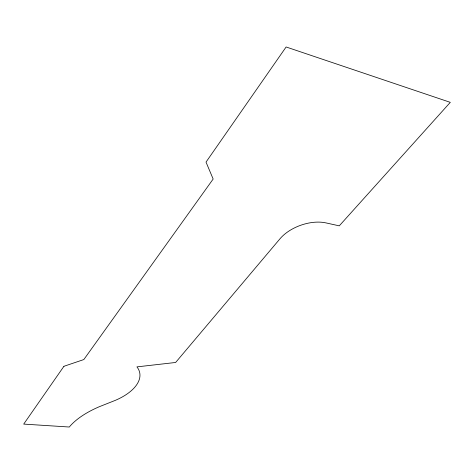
<?xml version="1.0" encoding="UTF-8"?>
<svg xmlns="http://www.w3.org/2000/svg" width="474" height="474" viewBox="0 0 474 474"><rect width="100%" height="100%" fill="white"/><g stroke="black" fill="none" stroke-linecap="round" stroke-linejoin="round"><path stroke-width="0.71" d="M63.919 366.301L23.7 424.094L69.293 427.021A72.789 33.18 -11.5 0 1 99.404 406.674L114.975 400.5A49.486 24.992 -9.9 0 0 136.933 366.876L175.629 362.474L280.004 238.772A33.654 19.475 -19.8 0 1 325.946 222.899L339.266 225.849L450.3 102.354L286.124 46.979L206.018 162.102L213.158 179.036L83.827 359.559L63.919 366.301"/></g></svg>
